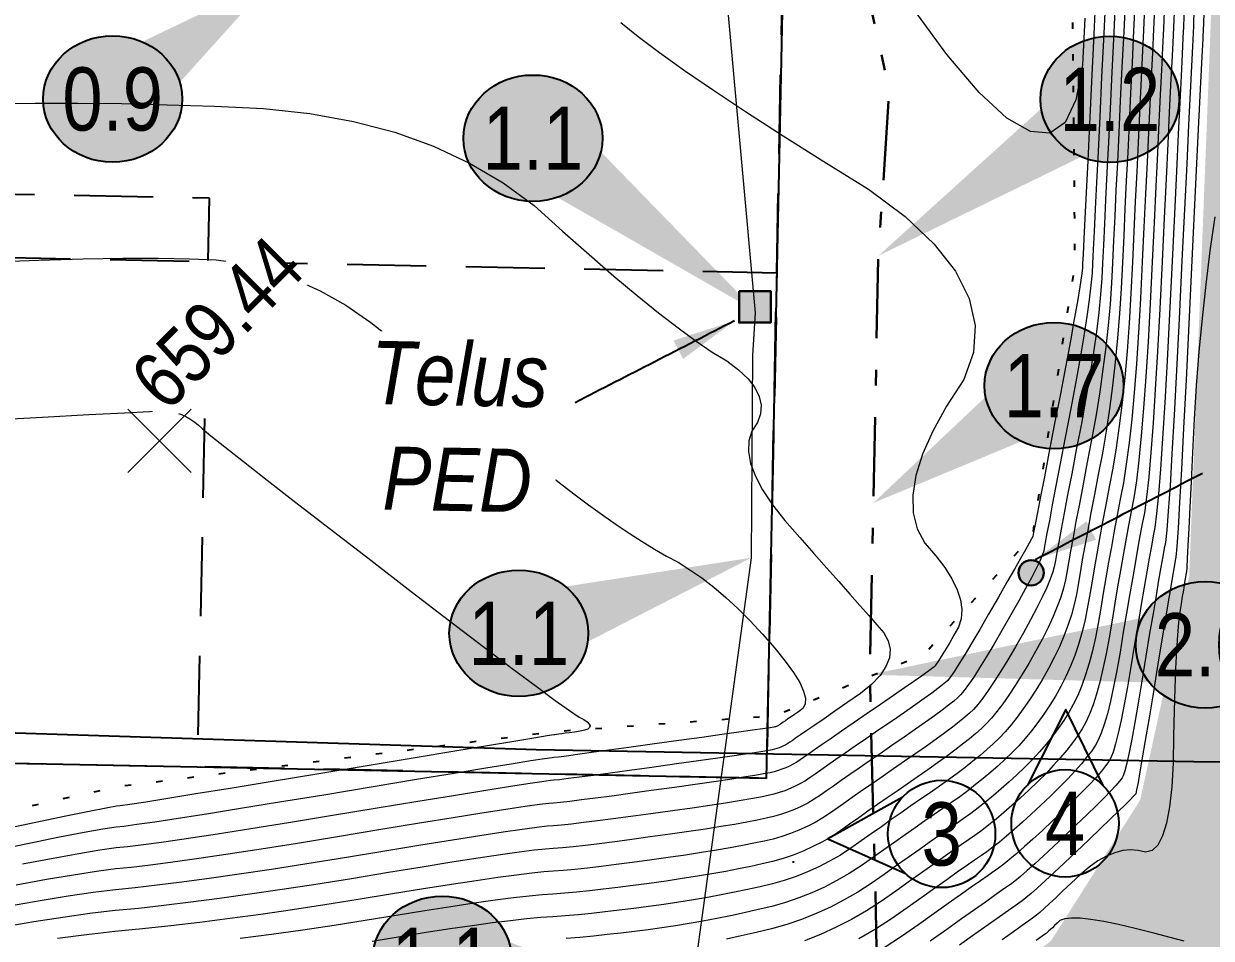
# Model space of a CAD drawing. Extents: x 408914 to 412362, y 6133812 to 6135729.
# Drawn here: x 410541.83 to 410560.61, y 6133841.57 to 6133856.03 of the extents above; entities that cross this region are included whole.
import ezdxf
from ezdxf.enums import TextEntityAlignment as Align

# ---------------------------------------------------------------- set-up
doc = ezdxf.new("R2010")
doc.units = 0
doc.header["$LTSCALE"] = 5
doc.header["$PDMODE"] = 3
doc.header["$PDSIZE"] = 0.5
for name, pattern in [('CENTERLINEX3', [5, 2.5, -1, 0.5, -1]), ('foc-FLOWLINE', [3.75, 2.5, -1.25]), ('foc-TOPO', [1, 0.2, -0.8])]:
    doc.linetypes.add(name, pattern=pattern)
for name, color, linetype in [('AS-POWER-OH-ATCO PIPELINES', 241, 'foc-OHPOWER'), ('AS-ROADS', 254, 'Continuous'), ('CG-NOTES', 7, 'Continuous'), ('F-EZE', 190, 'foc-FLOWLINE'), ('L-SEC', 7, 'Continuous'), ('P-ELEVATION', 7, 'Continuous'), ('P-STATION', 7, 'Continuous'), ('T-LOW-AREA', 48, 'foc-TOPO')]:
    doc.layers.add(name, color=color, linetype=linetype)
for name, color, linetype, lineweight, true_color in [('AS-STRUCTURE', 7, 'Continuous', 30, 0x595959), ('AS-TELUS-ATCO PIPELINES', 7, 'foc-TEL', 9, 0xff9c38), ('C-TOPO-MAJR', 7, 'Continuous', 15, 0xd3aa5f), ('C-TOPO-MINR', 7, 'Continuous', 13, 0xe9d5af), ('EXISTING PIPE IP', 7, 'CENTERLINEX3', 30, 0x3800e0)]:
    doc.layers.add(name, color=color, linetype=linetype, lineweight=lineweight, true_color=true_color)
doc.layers.add('AS-STRUCTURE-H', color=7, linetype='Continuous', true_color=0xa8a8a8)
doc.layers.add('AS-STRUCTURE-T', color=7, linetype='Continuous', true_color=0x454545)
doc.layers.add('T-ELEVATION', color=48, linetype='Continuous', lineweight=18)
doc.layers.add('T-ELEVATION-T', color=48, linetype='Continuous', lineweight=18)
doc.styles.add('1.0', font='ARIALN.TTF', dxfattribs={"height": 1})
doc.styles.add('80', font='ARIALN.TTF', dxfattribs={"height": 10})
doc.styles.add('80L', font='ARIALN.TTF', dxfattribs={"height": 10})
doc.styles.add('80LS', font='ARIALNI.TTF', dxfattribs={"height": 10})
doc.styles.add('ELEVATION', font='ARIALN.TTF', dxfattribs={"height": 2.5})
doc.styles.add('foc-LtypeFont', font='ARIALN.TTF', dxfattribs={"height": 7.35})
doc.linetypes.add('foc-OHPOWER', pattern='A,10,-1,["O/P",foc-LtypeFont,S=0.2,R=0,X=-0.5,Y=-0.75],-3.25', length=14.25)
doc.linetypes.add('foc-TEL', pattern='A,2,-1,["T",foc-LtypeFont,S=0.2,R=0,X=-0.425,Y=-0.75],-1.24,8', length=12.24)
doc.dimstyles.new('Compass 500', dxfattribs={"dimscale": 0.5, "dimtxt": 0.9, "dimasz": 2, "dimexe": 0.2, "dimexo": 0.0625, "dimgap": 0.5, "dimtad": 0, "dimtih": 1, "dimtoh": 1, "dimzin": 0, "dimdsep": 46, "dimtxsty": '1.0', "dimcen": 0.1, "dimse1": 1, "dimse2": 1, "dimclrd": 256, "dimclrt": 256, "dimaunit": 1, "dimadec": 4, "dimazin": 0, "dimtfac": 0.06, "dimtofl": 0, "dimtmove": 0, "dimatfit": 0, "dimfxl": 0.2, "dimtolj": 1, "dimtzin": 0, "dimlwd": -1, "dimarcsym": 0})

# ---------------------------------------------------------------- blocks, each defined once
blk = doc.blocks.new('*U64')
at = {"layer": 'P-ELEVATION'}
h = blk.add_hatch(color=111, dxfattribs=at)
h.dxf.hatch_style = 1
edge = h.paths.add_edge_path()
edge.add_ellipse((0, 0), major_axis=(-10.99, 0), ratio=0.909622, start_angle=0, end_angle=360)
at = {"layer": 'P-ELEVATION', "color": 7, "flags": 128}
blk.add_lwpolyline([(0, 0, 12.5, 0, 0), (25.29, 18.93, 0, 0, 0)], format="xyseb", dxfattribs=at)
at = {"layer": 'P-ELEVATION', "color": 7}
blk.add_ellipse((0, 0), major_axis=(-10.99, 0), ratio=0.909622, dxfattribs=at)
at = {"layer": 'P-ELEVATION', "style": '80'}
blk.add_attdef('ELEVATION', text='', height=10, dxfattribs=at).set_placement((0, 0), align=Align.MIDDLE_CENTER)
blk = doc.blocks.new('*U40')
at = {"layer": 'CG-NOTES', "color": 182}
blk.add_lwpolyline([(-6.25, 5.74), (-17.98, -0.76), (-5.74, -6.25)], dxfattribs=at)
blk.add_circle((0, 0), 8.49, dxfattribs=at)
at = {"color": 182, "style": '80L'}
blk.add_attdef('#', text='', height=10, dxfattribs=at).set_placement((0, 0), align=Align.MIDDLE_CENTER)
blk = doc.blocks.new('*U41')
at = {"layer": 'CG-NOTES', "color": 182}
blk.add_lwpolyline([(6.04, 5.96), (0.13, 18), (-5.96, 6.04)], dxfattribs=at)
blk.add_circle((0, 0), 8.49, dxfattribs=at)
at = {"color": 182, "style": '80L'}
blk.add_attdef('#', text='', height=10, dxfattribs=at).set_placement((0, 0), align=Align.MIDDLE_CENTER)
blk = doc.blocks.new('*U79')
at = {"layer": 'P-ELEVATION'}
h = blk.add_hatch(color=111, dxfattribs=at)
h.dxf.hatch_style = 1
edge = h.paths.add_edge_path()
edge.add_ellipse((0, 0), major_axis=(-10.99, 0), ratio=0.909622, start_angle=0, end_angle=360)
at = {"layer": 'P-ELEVATION', "color": 7, "flags": 128}
blk.add_lwpolyline([(0, 0, 12.5, 0, 0), (-53.07, -4.73, 0, 0, 0)], format="xyseb", dxfattribs=at)
at = {"layer": 'P-ELEVATION', "color": 7}
blk.add_ellipse((0, 0), major_axis=(-10.99, 0), ratio=0.909622, dxfattribs=at)
at = {"layer": 'P-ELEVATION', "style": '80'}
blk.add_attdef('ELEVATION', text='', height=10, dxfattribs=at).set_placement((0, 0), align=Align.MIDDLE_CENTER)
blk = doc.blocks.new('*U78')
at = {"layer": 'P-ELEVATION'}
h = blk.add_hatch(color=111, dxfattribs=at)
h.dxf.hatch_style = 1
edge = h.paths.add_edge_path()
edge.add_ellipse((0, 0), major_axis=(-10.99, 0), ratio=0.909622, start_angle=0, end_angle=360)
at = {"layer": 'P-ELEVATION', "color": 7, "flags": 128}
blk.add_lwpolyline([(0, 0, 12.5, 0, 0), (-36.61, -24.74, 0, 0, 0)], format="xyseb", dxfattribs=at)
at = {"layer": 'P-ELEVATION', "color": 7}
blk.add_ellipse((0, 0), major_axis=(-10.99, 0), ratio=0.909622, dxfattribs=at)
at = {"layer": 'P-ELEVATION', "style": '80'}
blk.add_attdef('ELEVATION', text='', height=10, dxfattribs=at).set_placement((0, 0), align=Align.MIDDLE_CENTER)
blk = doc.blocks.new('*U80')
at = {"layer": 'P-ELEVATION'}
h = blk.add_hatch(color=111, dxfattribs=at)
h.dxf.hatch_style = 1
edge = h.paths.add_edge_path()
edge.add_ellipse((0, 0), major_axis=(-10.99, 0), ratio=0.909622, start_angle=0, end_angle=360)
at = {"layer": 'P-ELEVATION', "color": 7, "flags": 128}
blk.add_lwpolyline([(0, 0, 12.5, 0, 0), (-28.6, -18.56, 0, 0, 0)], format="xyseb", dxfattribs=at)
at = {"layer": 'P-ELEVATION', "color": 7}
blk.add_ellipse((0, 0), major_axis=(-10.99, 0), ratio=0.909622, dxfattribs=at)
at = {"layer": 'P-ELEVATION', "style": '80'}
blk.add_attdef('ELEVATION', text='', height=10, dxfattribs=at).set_placement((0, 0), align=Align.MIDDLE_CENTER)
blk = doc.blocks.new('*U81')
at = {"layer": 'P-ELEVATION'}
h = blk.add_hatch(color=111, dxfattribs=at)
h.dxf.hatch_style = 1
edge = h.paths.add_edge_path()
edge.add_ellipse((0, 0), major_axis=(-10.99, 0), ratio=0.909622, start_angle=0, end_angle=360)
at = {"layer": 'P-ELEVATION', "color": 7, "flags": 128}
blk.add_lwpolyline([(0, 0, 12.5, 0, 0), (35.29, -27.38, 0, 0, 0)], format="xyseb", dxfattribs=at)
at = {"layer": 'P-ELEVATION', "color": 7}
blk.add_ellipse((0, 0), major_axis=(-10.99, 0), ratio=0.909622, dxfattribs=at)
at = {"layer": 'P-ELEVATION', "style": '80'}
blk.add_attdef('ELEVATION', text='', height=10, dxfattribs=at).set_placement((0, 0), align=Align.MIDDLE_CENTER)
blk = doc.blocks.new('*U82')
at = {"layer": 'P-ELEVATION'}
h = blk.add_hatch(color=111, dxfattribs=at)
h.dxf.hatch_style = 1
edge = h.paths.add_edge_path()
edge.add_ellipse((0, 0), major_axis=(-10.99, 0), ratio=0.909622, start_angle=0, end_angle=360)
at = {"layer": 'P-ELEVATION', "color": 7, "flags": 128}
blk.add_lwpolyline([(0, 0, 12.5, 0, 0), (36.81, 11.96, 0, 0, 0)], format="xyseb", dxfattribs=at)
at = {"layer": 'P-ELEVATION', "color": 7}
blk.add_ellipse((0, 0), major_axis=(-10.99, 0), ratio=0.909622, dxfattribs=at)
at = {"layer": 'P-ELEVATION', "style": '80'}
blk.add_attdef('ELEVATION', text='', height=10, dxfattribs=at).set_placement((0, 0), align=Align.MIDDLE_CENTER)
blk = doc.blocks.new('*U90')
at = {"layer": 'P-ELEVATION'}
h = blk.add_hatch(color=111, dxfattribs=at)
h.dxf.hatch_style = 1
edge = h.paths.add_edge_path()
edge.add_ellipse((0, 0), major_axis=(-10.99, 0), ratio=0.909622, start_angle=0, end_angle=360)
at = {"layer": 'P-ELEVATION', "color": 7, "flags": 128}
blk.add_lwpolyline([(0, 0, 12.5, 0, 0), (39.19, -7.63, 0, 0, 0)], format="xyseb", dxfattribs=at)
at = {"layer": 'P-ELEVATION', "color": 7}
blk.add_ellipse((0, 0), major_axis=(-10.99, 0), ratio=0.909622, dxfattribs=at)
at = {"layer": 'P-ELEVATION', "style": '80'}
blk.add_attdef('ELEVATION', text='', height=10, dxfattribs=at).set_placement((0, 0), align=Align.MIDDLE_CENTER)

msp = doc.modelspace()

# ---------------------------------------------------------------- hatches: boundary and pattern name
at = {"layer": 'AS-ROADS'}
h = msp.add_hatch(color=256, dxfattribs=at)
h.dxf.hatch_style = 1
h.paths.add_polyline_path([(410464.682, 6133831.829), (410478.146, 6133831.398), (410492.063, 6133831.383), (410504.313, 6133831.158), (410518.406, 6133830.876), (410535.963, 6133830.377), (410547.318, 6133830.259), (410567.751, 6133829.511), (410568.376, 6133834.09), (410569.124, 6133855.29), (410568.953, 6133866.594), (410569.23, 6133879.568), (410569.712, 6133898.444), (410570.241, 6133932.181), (410562.558, 6133932.075), (410562.327, 6133920.035), (410562.138, 6133907.298), (410561.936, 6133894.858), (410561.565, 6133881.634), (410560.892, 6133868.381), (410560.601, 6133856.019), (410560.261, 6133847.3), (410559.486, 6133843.759), (410558.076, 6133841.533), (410555.175, 6133839.325), (410551.634, 6133838.553), (410548.344, 6133838.488), (410539.69, 6133838.283), (410527.973, 6133838.41), (410515.691, 6133838.725), (410503.17, 6133838.927), (410490.795, 6133839.204), (410478.054, 6133839.361), (410464.938, 6133839.674)])
at = {"layer": 'AS-STRUCTURE-H'}
h = msp.add_hatch(color=256, dxfattribs=at)
h.dxf.hatch_style = 1
h.paths.add_polyline_path([(410553.144, 6133851.806), (410553.644, 6133851.806), (410553.644, 6133851.306), (410553.144, 6133851.306)])
h = msp.add_hatch(color=256, dxfattribs=at)
h.dxf.hatch_style = 1
edge = h.paths.add_edge_path()
edge.add_arc((410557.762, 6133847.352), 0.2, 0, 360)

# ---------------------------------------------------------------- linework, layer by layer
at = {"layer": 'AS-POWER-OH-ATCO PIPELINES', "ltscale": 0.1, "flags": 128}
msp.add_lwpolyline([(410464.581, 6133845.229), (410465.4, 6133846.027), (410473.658, 6133845.891), (410486.821, 6133845.751), (410500.722, 6133845.72), (410514.928, 6133845.416), (410527.723, 6133845.166), (410528.288, 6133844.114), (410529.147, 6133844.924), (410539.72, 6133844.887), (410549.933, 6133844.559), (410560.337, 6133844.369), (410568.244, 6133844.285), (410577.586, 6133844.245), (410587.46, 6133843.505)], dxfattribs=at)
at = {"layer": 'AS-STRUCTURE', "flags": 128}
msp.add_lwpolyline([(410553.144, 6133851.806), (410553.644, 6133851.806), (410553.644, 6133851.306), (410553.144, 6133851.306)], close=True, dxfattribs=at)
at = {"layer": 'AS-STRUCTURE'}
msp.add_circle((410557.762, 6133847.352), 0.2, dxfattribs=at)
at = {"layer": 'AS-TELUS-ATCO PIPELINES', "ltscale": 0.1, "flags": 128}
msp.add_lwpolyline([(410551.045, 6133824.994), (410551.195, 6133828.02), (410552.367, 6133840.478), (410553.341, 6133847.59), (410553.359, 6133850.79), (410553.404, 6133851.459), (410552.729, 6133858.902), (410553.213, 6133860.933), (410554.543, 6133864.032), (410555.36, 6133867.197), (410556.918, 6133874.924), (410556.952, 6133886.141), (410557.121, 6133894.99), (410557.342, 6133920.067), (410557.804, 6133929.394)], dxfattribs=at)
at = {"layer": 'C-TOPO-MAJR', "flags": 128}
for points in [[(410559.252, 6133856.479), (410559.226, 6133855.905), (410559.198, 6133855.344), (410559.172, 6133854.813), (410559.148, 6133854.311), (410559.125, 6133853.84), (410559.103, 6133853.398), (410559.083, 6133852.986), (410559.065, 6133852.604), (410559.048, 6133852.251), (410559.032, 6133851.929), (410559.009, 6133851.599), (410558.979, 6133851.263), (410558.942, 6133850.92), (410558.898, 6133850.569), (410558.846, 6133850.212), (410558.788, 6133849.848), (410558.722, 6133849.478), (410558.649, 6133849.1), (410558.583, 6133848.754), (410558.524, 6133848.441), (410558.471, 6133848.16), (410558.424, 6133847.911), (410558.385, 6133847.695), (410558.352, 6133847.51), (410558.325, 6133847.358), (410558.306, 6133847.238), (410558.274, 6133847.108), (410558.231, 6133846.968), (410558.176, 6133846.819), (410558.109, 6133846.659), (410558.03, 6133846.489), (410557.939, 6133846.309), (410557.837, 6133846.12), (410557.723, 6133845.92), (410557.613, 6133845.736), (410557.508, 6133845.568), (410557.408, 6133845.416), (410557.312, 6133845.279), (410557.221, 6133845.159), (410557.135, 6133845.054), (410557.053, 6133844.964), (410556.976, 6133844.891), (410556.888, 6133844.812), (410556.789, 6133844.729), (410556.679, 6133844.64), (410556.558, 6133844.547), (410556.425, 6133844.448), (410556.282, 6133844.345), (410556.128, 6133844.237), (410555.962, 6133844.123), (410555.8, 6133844.011), (410555.641, 6133843.901), (410555.485, 6133843.793), (410555.332, 6133843.686), (410555.182, 6133843.581), (410555.036, 6133843.478), (410554.892, 6133843.376), (410554.752, 6133843.276), (410554.608, 6133843.184), (410554.461, 6133843.099), (410554.31, 6133843.022), (410554.157, 6133842.952), (410554, 6133842.89), (410553.839, 6133842.835), (410553.675, 6133842.788), (410553.508, 6133842.748), (410553.328, 6133842.709), (410553.136, 6133842.67), (410552.932, 6133842.631), (410552.715, 6133842.593), (410552.485, 6133842.555), (410552.243, 6133842.517), (410551.989, 6133842.479), (410551.722, 6133842.442), (410551.467, 6133842.408), (410551.225, 6133842.377), (410550.995, 6133842.35), (410550.778, 6133842.326), (410550.573, 6133842.305), (410550.381, 6133842.287), (410550.201, 6133842.272), (410550.033, 6133842.261), (410549.825, 6133842.241), (410549.576, 6133842.212), (410549.287, 6133842.174), (410548.957, 6133842.128), (410548.586, 6133842.073), (410548.175, 6133842.009), (410547.724, 6133841.936), (410547.231, 6133841.854), (410546.739, 6133841.777), (410546.245, 6133841.703), (410545.751, 6133841.634), (410545.257, 6133841.569)], [(410559.872, 6133856.359), (410559.855, 6133855.957), (410559.841, 6133855.653), (410559.824, 6133855.304), (410559.804, 6133854.91), (410559.783, 6133854.472), (410559.759, 6133853.989), (410559.734, 6133853.46), (410559.706, 6133852.887), (410559.676, 6133852.27), (410559.644, 6133851.607), (410559.611, 6133851.001), (410559.576, 6133850.45), (410559.541, 6133849.956), (410559.504, 6133849.517), (410559.466, 6133849.134), (410559.427, 6133848.808), (410559.387, 6133848.537), (410559.345, 6133848.323), (410559.303, 6133848.1), (410559.261, 6133847.87), (410559.218, 6133847.632), (410559.174, 6133847.386), (410559.13, 6133847.132), (410559.086, 6133846.87), (410559.041, 6133846.601), (410558.995, 6133846.324), (410558.948, 6133846.068), (410558.898, 6133845.834), (410558.848, 6133845.622), (410558.795, 6133845.431), (410558.741, 6133845.262), (410558.685, 6133845.115), (410558.627, 6133844.989), (410558.567, 6133844.885), (410558.498, 6133844.777), (410558.418, 6133844.666), (410558.328, 6133844.55), (410558.228, 6133844.431), (410558.117, 6133844.308), (410557.997, 6133844.181), (410557.866, 6133844.051), (410557.725, 6133843.916), (410557.589, 6133843.79), (410557.457, 6133843.671), (410557.331, 6133843.561), (410557.209, 6133843.459), (410557.093, 6133843.365), (410556.981, 6133843.279), (410556.874, 6133843.201), (410556.772, 6133843.131), (410556.655, 6133843.049), (410556.521, 6133842.956), (410556.372, 6133842.852), (410556.208, 6133842.736), (410556.028, 6133842.609), (410555.832, 6133842.47), (410555.621, 6133842.32), (410555.394, 6133842.159), (410555.161, 6133842.009), (410554.923, 6133841.872), (410554.68, 6133841.747), (410554.431, 6133841.634), (410554.177, 6133841.534)], [(410558.61, 6133856.12), (410558.573, 6133855.379), (410558.469, 6133854.829), (410558.298, 6133854.47), (410558.059, 6133854.302), (410557.753, 6133854.326), (410557.379, 6133854.54), (410556.938, 6133854.946), (410556.429, 6133855.543), (410555.852, 6133856.331)], [(410560.492, 6133856.238), (410560.485, 6133856.01), (410560.483, 6133855.962), (410560.475, 6133855.796), (410560.461, 6133855.51), (410560.441, 6133855.104), (410560.415, 6133854.579), (410560.384, 6133853.935), (410560.347, 6133853.171), (410560.304, 6133852.288), (410560.256, 6133851.286), (410560.212, 6133850.402), (410560.173, 6133849.637), (410560.139, 6133848.991), (410560.11, 6133848.465), (410560.085, 6133848.056), (410560.066, 6133847.767), (410560.051, 6133847.597), (410560.041, 6133847.545), (410560.023, 6133847.446), (410559.998, 6133847.299), (410559.965, 6133847.104), (410559.924, 6133846.861), (410559.876, 6133846.57), (410559.82, 6133846.231), (410559.756, 6133845.844), (410559.684, 6133845.409), (410559.621, 6133845.028), (410559.566, 6133844.7), (410559.52, 6133844.425), (410559.481, 6133844.203), (410559.452, 6133844.035), (410559.43, 6133843.92), (410559.417, 6133843.858), (410559.412, 6133843.85), (410559.382, 6133843.818), (410559.328, 6133843.763), (410559.248, 6133843.685), (410559.143, 6133843.583), (410559.013, 6133843.457), (410558.858, 6133843.309), (410558.678, 6133843.137), (410558.473, 6133842.941), (410558.289, 6133842.767), (410558.126, 6133842.614), (410557.983, 6133842.482), (410557.861, 6133842.371), (410557.76, 6133842.281), (410557.68, 6133842.212), (410557.621, 6133842.165), (410557.582, 6133842.138), (410557.509, 6133842.087), (410557.402, 6133842.011), (410557.26, 6133841.911), (410557.084, 6133841.786), (410556.873, 6133841.637), (410556.628, 6133841.463)], [(410551.275, 6133856.053), (410551.549, 6133855.83), (410551.885, 6133855.577), (410552.283, 6133855.293), (410552.741, 6133854.979), (410553.261, 6133854.634), (410553.842, 6133854.258), (410554.485, 6133853.853), (410555.189, 6133853.416), (410555.771, 6133852.982), (410556.23, 6133852.549), (410556.568, 6133852.118), (410556.783, 6133851.688), (410556.877, 6133851.261), (410556.848, 6133850.835), (410556.697, 6133850.41), (410556.424, 6133849.988), (410556.207, 6133849.593), (410556.046, 6133849.227), (410555.941, 6133848.889), (410555.892, 6133848.579), (410555.898, 6133848.297), (410555.961, 6133848.044), (410556.079, 6133847.819), (410556.254, 6133847.622), (410556.398, 6133847.433), (410556.51, 6133847.254), (410556.592, 6133847.083), (410556.643, 6133846.922), (410556.664, 6133846.769), (410556.653, 6133846.625), (410556.612, 6133846.49), (410556.54, 6133846.364), (410556.475, 6133846.252), (410556.417, 6133846.154), (410556.367, 6133846.07), (410556.325, 6133846.001), (410556.289, 6133845.946), (410556.261, 6133845.905), (410556.241, 6133845.878), (410556.228, 6133845.866), (410556.188, 6133845.835), (410556.121, 6133845.786), (410556.027, 6133845.72), (410555.906, 6133845.635), (410555.758, 6133845.532), (410555.583, 6133845.411), (410555.381, 6133845.272), (410555.153, 6133845.115), (410554.946, 6133844.973), (410554.761, 6133844.846), (410554.598, 6133844.734), (410554.456, 6133844.636), (410554.337, 6133844.553), (410554.239, 6133844.485), (410554.164, 6133844.432), (410554.11, 6133844.394), (410554.055, 6133844.358), (410553.998, 6133844.326), (410553.941, 6133844.296), (410553.882, 6133844.269), (410553.822, 6133844.246), (410553.76, 6133844.225), (410553.697, 6133844.207), (410553.633, 6133844.191), (410553.531, 6133844.172), (410553.391, 6133844.148), (410553.213, 6133844.119), (410552.998, 6133844.086), (410552.744, 6133844.048), (410552.452, 6133844.006), (410552.123, 6133843.959), (410551.755, 6133843.908), (410551.424, 6133843.862), (410551.13, 6133843.822), (410550.873, 6133843.789), (410550.652, 6133843.76), (410550.468, 6133843.738), (410550.321, 6133843.722), (410550.211, 6133843.711), (410550.137, 6133843.706), (410549.987, 6133843.687), (410549.76, 6133843.655), (410549.457, 6133843.609), (410549.077, 6133843.55), (410548.621, 6133843.477), (410548.089, 6133843.391), (410547.48, 6133843.291), (410546.794, 6133843.177), (410546.164, 6133843.074), (410545.588, 6133842.983), (410545.067, 6133842.903), (410544.602, 6133842.834), (410544.191, 6133842.777), (410543.835, 6133842.73), (410543.534, 6133842.695), (410543.288, 6133842.671), (410542.983, 6133842.631), (410542.619, 6133842.574), (410542.195, 6133842.501), (410541.713, 6133842.411)]]:
    msp.add_lwpolyline(points, dxfattribs=at)
at = {"layer": 'C-TOPO-MINR', "ltscale": 0.1, "flags": 128}
for points in [[(410558.942, 6133856.539), (410558.911, 6133855.879), (410558.877, 6133855.189), (410558.847, 6133854.567), (410558.82, 6133854.012), (410558.796, 6133853.524), (410558.775, 6133853.102), (410558.758, 6133852.749), (410558.744, 6133852.462), (410558.733, 6133852.242), (410558.726, 6133852.089), (410558.708, 6133851.899), (410558.681, 6133851.669), (410558.643, 6133851.402), (410558.595, 6133851.096), (410558.537, 6133850.751), (410558.469, 6133850.369), (410558.39, 6133849.948), (410558.302, 6133849.489), (410558.223, 6133849.082), (410558.155, 6133848.727), (410558.097, 6133848.424), (410558.05, 6133848.174), (410558.012, 6133847.976), (410557.985, 6133847.83), (410557.968, 6133847.737), (410557.961, 6133847.695), (410557.937, 6133847.628), (410557.897, 6133847.536), (410557.84, 6133847.417), (410557.765, 6133847.273), (410557.674, 6133847.103), (410557.567, 6133846.907), (410557.442, 6133846.685), (410557.3, 6133846.438), (410557.171, 6133846.216), (410557.053, 6133846.019), (410556.948, 6133845.849), (410556.855, 6133845.704), (410556.773, 6133845.584), (410556.704, 6133845.49), (410556.647, 6133845.421), (410556.602, 6133845.378), (410556.538, 6133845.324), (410556.455, 6133845.258), (410556.353, 6133845.18), (410556.232, 6133845.091), (410556.092, 6133844.99), (410555.933, 6133844.878), (410555.755, 6133844.754), (410555.558, 6133844.619), (410555.373, 6133844.492), (410555.201, 6133844.374), (410555.041, 6133844.263), (410554.894, 6133844.161), (410554.76, 6133844.067), (410554.638, 6133843.981), (410554.528, 6133843.904), (410554.431, 6133843.835), (410554.331, 6133843.771), (410554.23, 6133843.712), (410554.126, 6133843.659), (410554.019, 6133843.611), (410553.911, 6133843.568), (410553.8, 6133843.53), (410553.686, 6133843.497), (410553.571, 6133843.47), (410553.43, 6133843.44), (410553.264, 6133843.409), (410553.073, 6133843.375), (410552.856, 6133843.339), (410552.615, 6133843.301), (410552.348, 6133843.261), (410552.056, 6133843.219), (410551.738, 6133843.175), (410551.446, 6133843.135), (410551.178, 6133843.1), (410550.934, 6133843.069), (410550.715, 6133843.043), (410550.521, 6133843.021), (410550.351, 6133843.004), (410550.206, 6133842.992), (410550.085, 6133842.983), (410549.906, 6133842.964), (410549.668, 6133842.934), (410549.372, 6133842.892), (410549.017, 6133842.839), (410548.604, 6133842.775), (410548.132, 6133842.7), (410547.602, 6133842.613), (410547.013, 6133842.516), (410546.451, 6133842.426), (410545.917, 6133842.343), (410545.409, 6133842.269), (410544.929, 6133842.202), (410544.476, 6133842.142), (410544.05, 6133842.091), (410543.652, 6133842.047), (410543.28, 6133842.011), (410542.88, 6133841.963), (410542.451, 6133841.903), (410541.993, 6133841.832), (410541.507, 6133841.749)], [(410558.787, 6133856.569), (410558.754, 6133855.866), (410558.717, 6133855.112), (410558.684, 6133854.444), (410558.656, 6133853.862), (410558.631, 6133853.365), (410558.611, 6133852.955), (410558.595, 6133852.63), (410558.584, 6133852.391), (410558.576, 6133852.237), (410558.573, 6133852.17), (410558.558, 6133852.048), (410558.532, 6133851.872), (410558.493, 6133851.643), (410558.443, 6133851.359), (410558.382, 6133851.021), (410558.309, 6133850.629), (410558.224, 6133850.183), (410558.128, 6133849.683), (410558.043, 6133849.245), (410557.971, 6133848.87), (410557.91, 6133848.556), (410557.862, 6133848.305), (410557.826, 6133848.117), (410557.801, 6133847.99), (410557.789, 6133847.926), (410557.789, 6133847.924), (410557.769, 6133847.889), (410557.73, 6133847.819), (410557.672, 6133847.716), (410557.594, 6133847.58), (410557.497, 6133847.409), (410557.38, 6133847.205), (410557.244, 6133846.968), (410557.089, 6133846.696), (410556.95, 6133846.456), (410556.826, 6133846.245), (410556.718, 6133846.065), (410556.626, 6133845.916), (410556.55, 6133845.796), (410556.489, 6133845.708), (410556.444, 6133845.65), (410556.415, 6133845.622), (410556.363, 6133845.579), (410556.288, 6133845.522), (410556.19, 6133845.45), (410556.069, 6133845.363), (410555.925, 6133845.261), (410555.758, 6133845.145), (410555.568, 6133845.013), (410555.355, 6133844.867), (410555.159, 6133844.733), (410554.981, 6133844.61), (410554.82, 6133844.498), (410554.675, 6133844.398), (410554.548, 6133844.31), (410554.439, 6133844.233), (410554.346, 6133844.168), (410554.27, 6133844.114), (410554.193, 6133844.065), (410554.114, 6133844.019), (410554.033, 6133843.978), (410553.951, 6133843.94), (410553.866, 6133843.907), (410553.78, 6133843.877), (410553.692, 6133843.852), (410553.602, 6133843.831), (410553.481, 6133843.806), (410553.328, 6133843.778), (410553.143, 6133843.747), (410552.927, 6133843.712), (410552.679, 6133843.675), (410552.4, 6133843.633), (410552.089, 6133843.589), (410551.747, 6133843.541), (410551.435, 6133843.499), (410551.154, 6133843.461), (410550.903, 6133843.429), (410550.684, 6133843.402), (410550.494, 6133843.38), (410550.336, 6133843.363), (410550.208, 6133843.351), (410550.111, 6133843.345), (410549.946, 6133843.326), (410549.714, 6133843.294), (410549.414, 6133843.251), (410549.047, 6133843.195), (410548.613, 6133843.126), (410548.11, 6133843.045), (410547.541, 6133842.952), (410546.904, 6133842.846), (410546.307, 6133842.75), (410545.752, 6133842.663), (410545.238, 6133842.586), (410544.765, 6133842.518), (410544.333, 6133842.46), (410543.943, 6133842.411), (410543.593, 6133842.371), (410543.284, 6133842.341), (410542.931, 6133842.297), (410542.535, 6133842.239), (410542.094, 6133842.166), (410541.61, 6133842.08)], [(410559.097, 6133856.509), (410559.069, 6133855.892), (410559.038, 6133855.267), (410559.01, 6133854.69), (410558.984, 6133854.161), (410558.96, 6133853.682), (410558.939, 6133853.25), (410558.921, 6133852.867), (410558.904, 6133852.533), (410558.891, 6133852.247), (410558.879, 6133852.009), (410558.859, 6133851.749), (410558.83, 6133851.466), (410558.793, 6133851.161), (410558.746, 6133850.833), (410558.692, 6133850.482), (410558.628, 6133850.109), (410558.556, 6133849.713), (410558.475, 6133849.294), (410558.403, 6133848.918), (410558.339, 6133848.584), (410558.284, 6133848.292), (410558.237, 6133848.043), (410558.198, 6133847.835), (410558.168, 6133847.67), (410558.147, 6133847.547), (410558.133, 6133847.467), (410558.106, 6133847.368), (410558.064, 6133847.252), (410558.008, 6133847.118), (410557.937, 6133846.966), (410557.852, 6133846.796), (410557.753, 6133846.608), (410557.639, 6133846.402), (410557.512, 6133846.179), (410557.392, 6133845.976), (410557.281, 6133845.794), (410557.178, 6133845.632), (410557.084, 6133845.491), (410556.997, 6133845.371), (410556.92, 6133845.272), (410556.85, 6133845.193), (410556.789, 6133845.135), (410556.713, 6133845.068), (410556.622, 6133844.993), (410556.516, 6133844.91), (410556.395, 6133844.819), (410556.259, 6133844.719), (410556.107, 6133844.612), (410555.941, 6133844.496), (410555.76, 6133844.371), (410555.587, 6133844.252), (410555.421, 6133844.137), (410555.263, 6133844.028), (410555.113, 6133843.924), (410554.971, 6133843.824), (410554.837, 6133843.73), (410554.71, 6133843.64), (410554.591, 6133843.556), (410554.47, 6133843.477), (410554.345, 6133843.406), (410554.218, 6133843.34), (410554.088, 6133843.281), (410553.955, 6133843.229), (410553.819, 6133843.182), (410553.681, 6133843.143), (410553.539, 6133843.109), (410553.379, 6133843.075), (410553.2, 6133843.039), (410553.002, 6133843.003), (410552.785, 6133842.966), (410552.55, 6133842.928), (410552.295, 6133842.889), (410552.022, 6133842.849), (410551.73, 6133842.809), (410551.456, 6133842.772), (410551.201, 6133842.739), (410550.965, 6133842.71), (410550.747, 6133842.684), (410550.547, 6133842.663), (410550.366, 6133842.646), (410550.203, 6133842.632), (410550.059, 6133842.622), (410549.865, 6133842.603), (410549.622, 6133842.573), (410549.329, 6133842.533), (410548.987, 6133842.484), (410548.595, 6133842.424), (410548.154, 6133842.354), (410547.663, 6133842.275), (410547.122, 6133842.185), (410546.595, 6133842.101), (410546.081, 6133842.023), (410545.58, 6133841.951), (410545.093, 6133841.885), (410544.619, 6133841.825), (410544.158, 6133841.771), (410543.711, 6133841.723), (410543.276, 6133841.681), (410542.828, 6133841.629), (410542.367, 6133841.568)], [(410559.407, 6133856.449), (410559.383, 6133855.918), (410559.359, 6133855.421), (410559.335, 6133854.936), (410559.312, 6133854.461), (410559.289, 6133853.998), (410559.267, 6133853.546), (410559.246, 6133853.105), (410559.225, 6133852.675), (410559.205, 6133852.256), (410559.185, 6133851.848), (410559.16, 6133851.45), (410559.128, 6133851.06), (410559.092, 6133850.679), (410559.049, 6133850.306), (410559.001, 6133849.943), (410558.948, 6133849.588), (410558.888, 6133849.243), (410558.823, 6133848.906), (410558.763, 6133848.591), (410558.708, 6133848.298), (410558.658, 6133848.028), (410558.612, 6133847.78), (410558.571, 6133847.554), (410558.535, 6133847.35), (410558.504, 6133847.169), (410558.478, 6133847.01), (410558.442, 6133846.848), (410558.398, 6133846.685), (410558.344, 6133846.519), (410558.28, 6133846.352), (410558.208, 6133846.182), (410558.126, 6133846.011), (410558.034, 6133845.837), (410557.934, 6133845.661), (410557.834, 6133845.497), (410557.736, 6133845.343), (410557.638, 6133845.199), (410557.541, 6133845.067), (410557.445, 6133844.946), (410557.35, 6133844.835), (410557.256, 6133844.736), (410557.163, 6133844.647), (410557.063, 6133844.557), (410556.956, 6133844.465), (410556.842, 6133844.371), (410556.721, 6133844.275), (410556.592, 6133844.178), (410556.457, 6133844.078), (410556.314, 6133843.978), (410556.165, 6133843.875), (410556.014, 6133843.771), (410555.861, 6133843.665), (410555.707, 6133843.558), (410555.551, 6133843.449), (410555.394, 6133843.338), (410555.235, 6133843.226), (410555.074, 6133843.112), (410554.912, 6133842.997), (410554.746, 6133842.89), (410554.576, 6133842.792), (410554.403, 6133842.703), (410554.225, 6133842.622), (410554.044, 6133842.551), (410553.859, 6133842.488), (410553.67, 6133842.433), (410553.477, 6133842.387), (410553.278, 6133842.343), (410553.073, 6133842.301), (410552.861, 6133842.259), (410552.644, 6133842.22), (410552.421, 6133842.181), (410552.191, 6133842.145), (410551.955, 6133842.109), (410551.713, 6133842.076), (410551.478, 6133842.045), (410551.249, 6133842.016), (410551.026, 6133841.99), (410550.809, 6133841.967), (410550.599, 6133841.946), (410550.396, 6133841.928), (410550.198, 6133841.913), (410550.007, 6133841.9), (410549.784, 6133841.879), (410549.53, 6133841.851), (410549.244, 6133841.816), (410548.926, 6133841.772), (410548.577, 6133841.722), (410548.197, 6133841.663), (410547.785, 6133841.597), (410547.341, 6133841.524)], [(410559.562, 6133856.419), (410559.541, 6133855.931), (410559.52, 6133855.498), (410559.498, 6133855.058), (410559.476, 6133854.611), (410559.454, 6133854.156), (410559.431, 6133853.693), (410559.409, 6133853.223), (410559.385, 6133852.746), (410559.362, 6133852.261), (410559.338, 6133851.768), (410559.31, 6133851.3), (410559.278, 6133850.856), (410559.241, 6133850.438), (410559.201, 6133850.043), (410559.156, 6133849.673), (410559.107, 6133849.328), (410559.054, 6133849.007), (410558.997, 6133848.711), (410558.943, 6133848.427), (410558.892, 6133848.156), (410558.844, 6133847.896), (410558.799, 6133847.649), (410558.758, 6133847.413), (410558.719, 6133847.19), (410558.683, 6133846.98), (410558.65, 6133846.781), (410558.611, 6133846.588), (410558.565, 6133846.401), (410558.512, 6133846.22), (410558.452, 6133846.045), (410558.385, 6133845.876), (410558.312, 6133845.712), (410558.232, 6133845.554), (410558.145, 6133845.403), (410558.055, 6133845.257), (410557.963, 6133845.117), (410557.868, 6133844.983), (410557.77, 6133844.855), (410557.669, 6133844.733), (410557.566, 6133844.617), (410557.459, 6133844.507), (410557.35, 6133844.403), (410557.238, 6133844.301), (410557.123, 6133844.2), (410557.005, 6133844.101), (410556.884, 6133844.003), (410556.759, 6133843.907), (410556.632, 6133843.812), (410556.501, 6133843.719), (410556.367, 6133843.627), (410556.227, 6133843.53), (410556.081, 6133843.429), (410555.929, 6133843.322), (410555.77, 6133843.211), (410555.605, 6133843.095), (410555.434, 6133842.974), (410555.256, 6133842.848), (410555.073, 6133842.717), (410554.885, 6133842.597), (410554.692, 6133842.485), (410554.495, 6133842.384), (410554.294, 6133842.293), (410554.088, 6133842.212), (410553.878, 6133842.14), (410553.664, 6133842.078), (410553.445, 6133842.027), (410553.227, 6133841.978), (410553.009, 6133841.931), (410552.791, 6133841.887), (410552.573, 6133841.846), (410552.356, 6133841.808), (410552.139, 6133841.772), (410551.922, 6133841.74), (410551.705, 6133841.709), (410551.489, 6133841.681), (410551.273, 6133841.655), (410551.057, 6133841.631), (410550.841, 6133841.608), (410550.626, 6133841.588), (410550.41, 6133841.569)], [(410559.717, 6133856.389), (410559.698, 6133855.944), (410559.68, 6133855.576), (410559.661, 6133855.181), (410559.64, 6133854.761), (410559.618, 6133854.314), (410559.595, 6133853.841), (410559.571, 6133853.342), (410559.546, 6133852.817), (410559.519, 6133852.265), (410559.491, 6133851.688), (410559.46, 6133851.15), (410559.427, 6133850.653), (410559.391, 6133850.197), (410559.352, 6133849.78), (410559.311, 6133849.404), (410559.267, 6133849.068), (410559.22, 6133848.772), (410559.171, 6133848.517), (410559.123, 6133848.264), (410559.077, 6133848.013), (410559.031, 6133847.764), (410558.987, 6133847.517), (410558.944, 6133847.273), (410558.902, 6133847.03), (410558.862, 6133846.79), (410558.823, 6133846.552), (410558.779, 6133846.328), (410558.731, 6133846.118), (410558.68, 6133845.921), (410558.623, 6133845.738), (410558.563, 6133845.569), (410558.498, 6133845.413), (410558.429, 6133845.272), (410558.356, 6133845.144), (410558.277, 6133845.017), (410558.19, 6133844.891), (410558.098, 6133844.767), (410557.999, 6133844.643), (410557.893, 6133844.521), (410557.781, 6133844.399), (410557.663, 6133844.279), (410557.538, 6133844.16), (410557.413, 6133844.045), (410557.29, 6133843.936), (410557.168, 6133843.831), (410557.046, 6133843.731), (410556.926, 6133843.636), (410556.806, 6133843.545), (410556.688, 6133843.46), (410556.57, 6133843.379), (410556.441, 6133843.29), (410556.301, 6133843.193), (410556.151, 6133843.087), (410555.989, 6133842.974), (410555.816, 6133842.852), (410555.633, 6133842.722), (410555.438, 6133842.584), (410555.233, 6133842.438), (410555.023, 6133842.303), (410554.808, 6133842.179), (410554.588, 6133842.066), (410554.363, 6133841.964), (410554.133, 6133841.873), (410553.898, 6133841.793), (410553.659, 6133841.724), (410553.414, 6133841.666), (410553.176, 6133841.612), (410552.945, 6133841.562)], [(410560.027, 6133856.328), (410560.013, 6133855.97), (410560.001, 6133855.73), (410559.986, 6133855.427), (410559.968, 6133855.06), (410559.947, 6133854.63), (410559.923, 6133854.136), (410559.896, 6133853.579), (410559.866, 6133852.958), (410559.833, 6133852.274), (410559.797, 6133851.527), (410559.761, 6133850.851), (410559.725, 6133850.247), (410559.69, 6133849.715), (410559.655, 6133849.254), (410559.621, 6133848.865), (410559.586, 6133848.548), (410559.553, 6133848.302), (410559.519, 6133848.128), (410559.483, 6133847.937), (410559.445, 6133847.727), (410559.405, 6133847.5), (410559.362, 6133847.255), (410559.317, 6133846.991), (410559.269, 6133846.711), (410559.219, 6133846.412), (410559.167, 6133846.095), (410559.116, 6133845.808), (410559.065, 6133845.55), (410559.016, 6133845.322), (410558.967, 6133845.124), (410558.918, 6133844.955), (410558.871, 6133844.816), (410558.824, 6133844.706), (410558.779, 6133844.626), (410558.719, 6133844.537), (410558.645, 6133844.44), (410558.558, 6133844.334), (410558.456, 6133844.219), (410558.341, 6133844.095), (410558.212, 6133843.963), (410558.069, 6133843.822), (410557.912, 6133843.672), (410557.764, 6133843.534), (410557.624, 6133843.407), (410557.494, 6133843.291), (410557.372, 6133843.187), (410557.26, 6133843.094), (410557.156, 6133843.012), (410557.061, 6133842.942), (410556.975, 6133842.883), (410556.868, 6133842.809), (410556.741, 6133842.72), (410556.594, 6133842.617), (410556.427, 6133842.499), (410556.239, 6133842.366), (410556.031, 6133842.218), (410555.803, 6133842.056), (410555.554, 6133841.879), (410555.299, 6133841.716), (410555.039, 6133841.565)], [(410560.182, 6133856.298), (410560.17, 6133855.983), (410560.162, 6133855.808), (410560.149, 6133855.55), (410560.132, 6133855.21), (410560.112, 6133854.788), (410560.087, 6133854.284), (410560.059, 6133853.698), (410560.027, 6133853.029), (410559.99, 6133852.279), (410559.95, 6133851.446), (410559.911, 6133850.701), (410559.875, 6133850.044), (410559.84, 6133849.474), (410559.807, 6133848.991), (410559.776, 6133848.595), (410559.746, 6133848.288), (410559.719, 6133848.067), (410559.693, 6133847.934), (410559.663, 6133847.773), (410559.629, 6133847.584), (410559.591, 6133847.368), (410559.549, 6133847.123), (410559.503, 6133846.851), (410559.453, 6133846.551), (410559.398, 6133846.222), (410559.34, 6133845.866), (410559.284, 6133845.548), (410559.232, 6133845.267), (410559.184, 6133845.023), (410559.138, 6133844.817), (410559.096, 6133844.648), (410559.057, 6133844.517), (410559.022, 6133844.424), (410558.99, 6133844.367), (410558.94, 6133844.298), (410558.873, 6133844.214), (410558.788, 6133844.117), (410558.685, 6133844.007), (410558.565, 6133843.883), (410558.427, 6133843.745), (410558.272, 6133843.594), (410558.099, 6133843.429), (410557.939, 6133843.278), (410557.791, 6133843.143), (410557.657, 6133843.022), (410557.535, 6133842.915), (410557.427, 6133842.823), (410557.331, 6133842.746), (410557.247, 6133842.683), (410557.177, 6133842.634), (410557.082, 6133842.568), (410556.961, 6133842.484), (410556.816, 6133842.382), (410556.646, 6133842.261), (410556.45, 6133842.123), (410556.23, 6133841.967), (410555.985, 6133841.792), (410555.714, 6133841.6), (410555.438, 6133841.422)], [(410560.337, 6133856.268), (410560.328, 6133855.996), (410560.322, 6133855.885), (410560.312, 6133855.673), (410560.297, 6133855.36), (410560.276, 6133854.946), (410560.251, 6133854.432), (410560.222, 6133853.816), (410560.187, 6133853.1), (410560.147, 6133852.284), (410560.103, 6133851.366), (410560.062, 6133850.552), (410560.024, 6133849.841), (410559.989, 6133849.232), (410559.958, 6133848.728), (410559.93, 6133848.326), (410559.906, 6133848.027), (410559.885, 6133847.832), (410559.867, 6133847.74), (410559.843, 6133847.61), (410559.814, 6133847.442), (410559.778, 6133847.236), (410559.737, 6133846.992), (410559.689, 6133846.71), (410559.636, 6133846.391), (410559.577, 6133846.033), (410559.512, 6133845.638), (410559.453, 6133845.288), (410559.399, 6133844.983), (410559.352, 6133844.724), (410559.31, 6133844.51), (410559.274, 6133844.342), (410559.244, 6133844.219), (410559.219, 6133844.141), (410559.201, 6133844.109), (410559.161, 6133844.058), (410559.1, 6133843.989), (410559.018, 6133843.901), (410558.914, 6133843.795), (410558.789, 6133843.67), (410558.643, 6133843.527), (410558.475, 6133843.365), (410558.286, 6133843.185), (410558.114, 6133843.023), (410557.959, 6133842.878), (410557.82, 6133842.752), (410557.698, 6133842.643), (410557.593, 6133842.552), (410557.505, 6133842.479), (410557.434, 6133842.424), (410557.38, 6133842.386), (410557.295, 6133842.328), (410557.182, 6133842.248), (410557.038, 6133842.146), (410556.865, 6133842.024), (410556.662, 6133841.88), (410556.429, 6133841.715), (410556.167, 6133841.528)], [(410541.373, 6133854.769), (410542.016, 6133854.777), (410542.685, 6133854.777), (410543.38, 6133854.769), (410544.102, 6133854.752), (410544.849, 6133854.727), (410545.623, 6133854.694), (410546.357, 6133854.614), (410547.049, 6133854.488), (410547.701, 6133854.315), (410548.313, 6133854.096), (410548.883, 6133853.83), (410549.414, 6133853.518), (410549.903, 6133853.159), (410550.352, 6133852.754), (410550.773, 6133852.382), (410551.166, 6133852.043), (410551.532, 6133851.736), (410551.871, 6133851.463), (410552.182, 6133851.223), (410552.465, 6133851.016), (410552.72, 6133850.842), (410552.948, 6133850.7), (410553.137, 6133850.56), (410553.285, 6133850.419), (410553.395, 6133850.28), (410553.464, 6133850.141), (410553.495, 6133850.002), (410553.485, 6133849.864), (410553.436, 6133849.727), (410553.348, 6133849.59), (410553.3, 6133849.437), (410553.293, 6133849.268), (410553.327, 6133849.082), (410553.401, 6133848.88), (410553.516, 6133848.661), (410553.671, 6133848.427), (410553.867, 6133848.176), (410554.104, 6133847.908), (410554.325, 6133847.659), (410554.53, 6133847.427), (410554.719, 6133847.212), (410554.893, 6133847.015), (410555.051, 6133846.836), (410555.194, 6133846.674), (410555.32, 6133846.53), (410555.432, 6133846.403), (410555.502, 6133846.274), (410555.531, 6133846.142), (410555.52, 6133846.008), (410555.467, 6133845.87), (410555.374, 6133845.73), (410555.24, 6133845.588), (410555.065, 6133845.442), (410554.849, 6133845.294), (410554.657, 6133845.162), (410554.487, 6133845.045), (410554.34, 6133844.944), (410554.216, 6133844.859), (410554.115, 6133844.789), (410554.037, 6133844.735), (410553.982, 6133844.696), (410553.949, 6133844.673), (410553.917, 6133844.652), (410553.883, 6133844.633), (410553.848, 6133844.615), (410553.813, 6133844.599), (410553.777, 6133844.585), (410553.74, 6133844.572), (410553.703, 6133844.561), (410553.665, 6133844.552), (410553.582, 6133844.537), (410553.455, 6133844.517), (410553.284, 6133844.491), (410553.068, 6133844.459), (410552.809, 6133844.421), (410552.504, 6133844.378), (410552.156, 6133844.329), (410551.763, 6133844.274), (410551.413, 6133844.226), (410551.106, 6133844.184), (410550.842, 6133844.148), (410550.621, 6133844.119), (410550.442, 6133844.097), (410550.306, 6133844.08), (410550.213, 6133844.071), (410550.163, 6133844.067), (410550.027, 6133844.049), (410549.806, 6133844.016), (410549.5, 6133843.968), (410549.108, 6133843.906), (410548.63, 6133843.828), (410548.067, 6133843.736), (410547.419, 6133843.629), (410546.685, 6133843.508), (410546.02, 6133843.399), (410545.424, 6133843.303), (410544.896, 6133843.22), (410544.438, 6133843.151), (410544.048, 6133843.094), (410543.727, 6133843.05), (410543.475, 6133843.019), (410543.292, 6133843.001), (410543.034, 6133842.965), (410542.703, 6133842.909), (410542.296, 6133842.835), (410541.816, 6133842.743)], [(410560.664, 6133852.98), (410560.59, 6133852.444), (410560.523, 6133851.91), (410560.465, 6133851.376), (410560.415, 6133850.844), (410560.373, 6133850.312), (410560.34, 6133849.782), (410560.314, 6133849.252), (410560.291, 6133848.788), (410560.271, 6133848.388), (410560.255, 6133848.053), (410560.241, 6133847.783), (410560.23, 6133847.578), (410560.222, 6133847.437), (410560.217, 6133847.362), (410560.215, 6133847.351), (410560.21, 6133847.326), (410560.204, 6133847.285), (410560.194, 6133847.231), (410560.183, 6133847.161), (410560.169, 6133847.076), (410560.152, 6133846.977), (410560.133, 6133846.863), (410560.112, 6133846.734), (410560.093, 6133846.568), (410560.075, 6133846.363), (410560.059, 6133846.121), (410560.045, 6133845.841), (410560.032, 6133845.523), (410560.021, 6133845.167), (410560.012, 6133844.773), (410560.005, 6133844.341), (410559.984, 6133843.967), (410559.949, 6133843.651), (410559.901, 6133843.392), (410559.839, 6133843.191), (410559.763, 6133843.048), (410559.674, 6133842.962), (410559.571, 6133842.934), (410559.455, 6133842.963), (410559.335, 6133842.972), (410559.211, 6133842.96), (410559.084, 6133842.926), (410558.953, 6133842.872), (410558.819, 6133842.796), (410558.681, 6133842.7), (410558.54, 6133842.583), (410558.395, 6133842.444), (410558.265, 6133842.322), (410558.15, 6133842.214), (410558.051, 6133842.122), (410557.967, 6133842.045), (410557.899, 6133841.983), (410557.845, 6133841.937), (410557.807, 6133841.906), (410557.784, 6133841.89), (410557.723, 6133841.847), (410557.622, 6133841.775), (410557.482, 6133841.676), (410557.303, 6133841.549)], [(410541.306, 6133852.266), (410542.074, 6133852.295), (410542.773, 6133852.315), (410543.402, 6133852.325), (410543.962, 6133852.326), (410544.453, 6133852.317), (410544.874, 6133852.299), (410545.292, 6133852.239), (410545.706, 6133852.137), (410546.116, 6133851.993), (410546.522, 6133851.808), (410546.924, 6133851.58), (410547.323, 6133851.311), (410547.718, 6133851), (410548.109, 6133850.647), (410548.48, 6133850.315), (410548.832, 6133850.005), (410549.164, 6133849.717), (410549.477, 6133849.45), (410549.77, 6133849.205), (410550.044, 6133848.981), (410550.298, 6133848.778), (410550.533, 6133848.598), (410550.761, 6133848.427), (410550.983, 6133848.266), (410551.199, 6133848.116), (410551.408, 6133847.976), (410551.611, 6133847.846), (410551.808, 6133847.726), (410551.998, 6133847.616), (410552.182, 6133847.517), (410552.367, 6133847.401), (410552.554, 6133847.271), (410552.743, 6133847.124), (410552.934, 6133846.962), (410553.126, 6133846.785), (410553.319, 6133846.592), (410553.515, 6133846.383), (410553.711, 6133846.159), (410553.875, 6133845.956), (410554.005, 6133845.776), (410554.102, 6133845.618), (410554.165, 6133845.481), (410554.195, 6133845.367), (410554.191, 6133845.274), (410554.154, 6133845.204), (410554.083, 6133845.156), (410554.02, 6133845.112), (410553.965, 6133845.074), (410553.917, 6133845.041), (410553.876, 6133845.013), (410553.843, 6133844.99), (410553.818, 6133844.973), (410553.8, 6133844.96), (410553.789, 6133844.953), (410553.778, 6133844.946), (410553.767, 6133844.939), (410553.756, 6133844.933), (410553.744, 6133844.928), (410553.733, 6133844.924), (410553.721, 6133844.919), (410553.708, 6133844.916), (410553.696, 6133844.913), (410553.633, 6133844.903), (410553.519, 6133844.886), (410553.354, 6133844.863), (410553.139, 6133844.832), (410552.873, 6133844.794), (410552.557, 6133844.75), (410552.19, 6133844.699), (410551.772, 6133844.64), (410551.403, 6133844.589), (410551.083, 6133844.545), (410550.811, 6133844.508), (410550.589, 6133844.478), (410550.416, 6133844.455), (410550.291, 6133844.439), (410550.216, 6133844.43), (410550.189, 6133844.428), (410550.068, 6133844.411), (410549.852, 6133844.377), (410549.542, 6133844.327), (410549.138, 6133844.261), (410548.639, 6133844.18), (410548.046, 6133844.082), (410547.358, 6133843.968), (410546.576, 6133843.838), (410545.876, 6133843.723), (410545.259, 6133843.623), (410544.725, 6133843.538), (410544.274, 6133843.467), (410543.905, 6133843.411), (410543.619, 6133843.37), (410543.416, 6133843.343), (410543.296, 6133843.331), (410543.086, 6133843.299), (410542.786, 6133843.245), (410542.398, 6133843.17), (410541.919, 6133843.074), (410541.351, 6133842.957)], [(410541.239, 6133849.763), (410542.132, 6133849.813), (410542.861, 6133849.852), (410543.425, 6133849.881), (410543.823, 6133849.899), (410544.057, 6133849.907), (410544.126, 6133849.904), (410544.194, 6133849.894), (410544.261, 6133849.877), (410544.328, 6133849.854), (410544.394, 6133849.824), (410544.46, 6133849.787), (410544.525, 6133849.743), (410544.589, 6133849.692), (410544.653, 6133849.635), (410544.794, 6133849.518), (410545.013, 6133849.343), (410545.31, 6133849.109), (410545.684, 6133848.817), (410546.136, 6133848.465), (410546.665, 6133848.055), (410547.273, 6133847.586), (410547.957, 6133847.058), (410548.566, 6133846.592), (410549.098, 6133846.186), (410549.554, 6133845.841), (410549.933, 6133845.557), (410550.236, 6133845.334), (410550.463, 6133845.172), (410550.613, 6133845.071), (410550.687, 6133845.031), (410550.741, 6133844.994), (410550.774, 6133844.961), (410550.787, 6133844.931), (410550.779, 6133844.905), (410550.751, 6133844.882), (410550.702, 6133844.863), (410550.633, 6133844.847), (410550.543, 6133844.834), (410550.464, 6133844.823), (410550.396, 6133844.814), (410550.339, 6133844.806), (410550.293, 6133844.8), (410550.257, 6133844.795), (410550.232, 6133844.792), (410550.218, 6133844.79)], [(410550.218, 6133844.79), (410550.215, 6133844.79), (410550.108, 6133844.772), (410549.898, 6133844.738), (410549.585, 6133844.686), (410549.168, 6133844.617), (410548.648, 6133844.531), (410548.024, 6133844.427), (410547.297, 6133844.307), (410546.466, 6133844.169), (410545.732, 6133844.048), (410545.095, 6133843.943), (410544.554, 6133843.855), (410544.11, 6133843.783), (410543.763, 6133843.728), (410543.512, 6133843.689), (410543.357, 6133843.667), (410543.3, 6133843.662), (410543.137, 6133843.633), (410542.87, 6133843.58), (410542.499, 6133843.504), (410542.022, 6133843.405), (410541.441, 6133843.282)], [(410560.182, 6133841.526), (410559.96, 6133841.584), (410559.702, 6133841.652), (410559.406, 6133841.729), (410559.142, 6133841.792), (410558.91, 6133841.84), (410558.708, 6133841.872), (410558.538, 6133841.89), (410558.4, 6133841.893), (410558.293, 6133841.88), (410558.217, 6133841.853), (410558.173, 6133841.811), (410558.133, 6133841.774), (410558.098, 6133841.741), (410558.068, 6133841.713), (410558.043, 6133841.689), (410558.022, 6133841.67), (410558.005, 6133841.656), (410557.994, 6133841.647), (410557.987, 6133841.642), (410557.936, 6133841.606), (410557.842, 6133841.539)]]:
    msp.add_lwpolyline(points, dxfattribs=at)
at = {"layer": 'EXISTING PIPE IP', "ltscale": 0.1, "flags": 128}
msp.add_lwpolyline([(410557.053, 6133823.743), (410555.614, 6133829.592), (410555.421, 6133836.291), (410555.299, 6133842.298), (410555.21, 6133845.74), (410555.266, 6133848.455), (410555.346, 6133852.362), (410555.52, 6133854.992), (410555.149, 6133856.637), (410554.716, 6133856.974)], dxfattribs=at)
at = {"layer": 'F-EZE', "ltscale": 0.1, "flags": 128}
for points in [[(410546.656, 6133943.905), (410544.956, 6133862.267), (410553.932, 6133862.089), (410553.576, 6133844.1), (410544.582, 6133844.287), (410544.769, 6133853.272), (410460.734, 6133854.934)], [(410460.714, 6133853.934), (410553.743, 6133852.095), (410553.576, 6133844.1), (410460.556, 6133845.939)]]:
    msp.add_lwpolyline(points, dxfattribs=at)
at = {"layer": 'L-SEC'}
for p, q in [((410553.576, 6133844.1), (410555.651, 6133943.718)), ((410553.576, 6133844.1), (410460.556, 6133845.939)), ((410553.988, 6133842.78), (410554.014, 6133842.78))]:
    msp.add_line(p, q, dxfattribs=at)
at = {"layer": 'T-ELEVATION'}
msp.add_point((410543.98, 6133849.437, 659.44), dxfattribs=at)
at = {"layer": 'T-LOW-AREA', "ltscale": 0.1, "flags": 128}
msp.add_lwpolyline([(410559.761, 6133933.513), (410559.67, 6133921.502), (410559.394, 6133909.178), (410559.318, 6133896.443), (410558.722, 6133883.561), (410558.072, 6133870.681), (410558.387, 6133859.221), (410558.452, 6133852.233), (410557.781, 6133847.935), (410556.074, 6133846.065), (410553.711, 6133845.088), (410550.219, 6133844.838), (410543.304, 6133843.965), (410535.748, 6133842.291), (410525.062, 6133842.104), (410512.601, 6133842.646), (410497.684, 6133842.771), (410487.006, 6133842.615), (410475.853, 6133842.645), (410465.126, 6133842.663)], dxfattribs=at)

# ---------------------------------------------------------------- block references
at = {"layer": 'CG-NOTES', "xscale": 0.09995972799999998, "yscale": 0.09995972799999998, "zscale": 0.09995972799999998}
for name, p, values in [('*U41', (410558.298, 6133843.391), {'#': '4'}), ('*U40', (410556.347, 6133843.223), {'#': '3'})]:
    msp.add_blockref(name, p, dxfattribs=at).add_auto_attribs(values)
at = {"layer": 'P-STATION', "xscale": 0.09995972799999993, "yscale": 0.09995972799999993, "zscale": 0.09995972799999993}
for name, p, values in [('*U64', (410543.239, 6133854.842), {'ELEVATION': '0.9'}), ('*U78', (410559.006, 6133854.836), {'ELEVATION': '1.2'}), ('*U80', (410558.124, 6133850.31), {'ELEVATION': '1.7'}), ('*U79', (410560.514, 6133846.213), {'ELEVATION': '2.0'}), ('*U90', (410548.449, 6133841.241), {'ELEVATION': '1.1'})]:
    msp.add_blockref(name, p, dxfattribs=at).add_auto_attribs(values)

# ---------------------------------------------------------------- leaders
at = {"layer": 'AS-STRUCTURE-T', "path_type": 1}
msp.add_leader([(410553.073, 6133851.335), (410550.55, 6133850.04)], dimstyle='Compass 500', dxfattribs=at)
msp.add_leader([(410557.824, 6133847.562), (410560.469, 6133848.926)], dimstyle='Compass 500', override={"dimgap": 0.5, "dimtad": 0}, dxfattribs=at)

# ---------------------------------------------------------------- next in the draw order: texts
at = {"layer": 'AS-STRUCTURE-T', "insert": (410548.733, 6133850.994), "char_height": 0.9996, "width": 2.80764, "attachment_point": 2, "rotation": 358.8672, "style": '80LS', "bg_fill": 3, "box_fill_scale": 1.15, "bg_fill_color": 256, "bg_fill_true_color": 256, "bg_fill_transparency": 0}
msp.add_mtext('Telus PED', dxfattribs=at)
at = {"layer": 'T-ELEVATION-T', "insert": (410543.458, 6133850.508), "char_height": 0.8996, "width": 2.87868, "attachment_point": 1, "rotation": 45, "style": 'ELEVATION', "bg_fill": 3, "box_fill_scale": 1.15, "bg_fill_color": 256, "bg_fill_true_color": 256, "bg_fill_transparency": 0}
msp.add_mtext('659.44', dxfattribs=at)

# ---------------------------------------------------------------- next in the draw order: block references
at = {"layer": 'P-STATION', "xscale": 0.09995972799999993, "yscale": 0.09995972799999993, "zscale": 0.09995972799999993}
for name, p in [('*U81', (410549.885, 6133854.222)), ('*U82', (410549.661, 6133846.395))]:
    msp.add_blockref(name, p, dxfattribs=at).add_auto_attribs({'ELEVATION': '1.1'})

doc.saveas('drawing.dxf')
